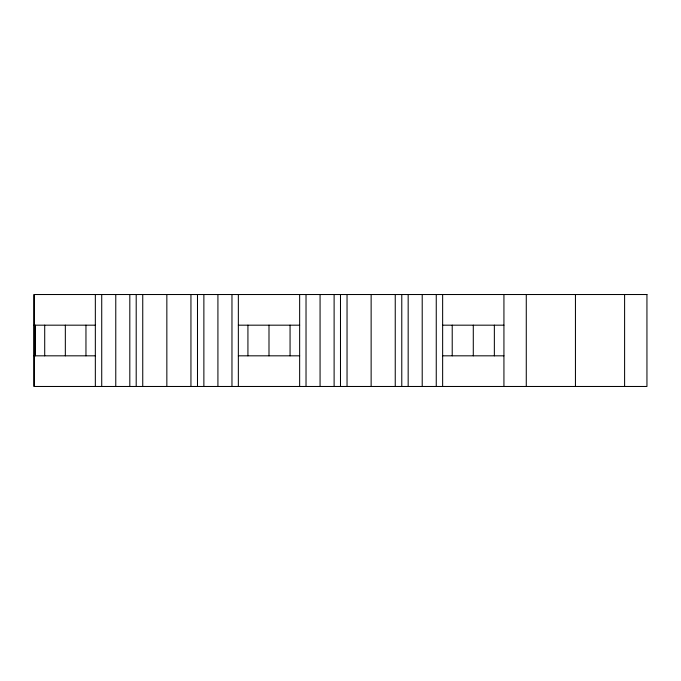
<?xml version="1.0" encoding="UTF-8"?>
<svg xmlns="http://www.w3.org/2000/svg" width="681" height="681" viewBox="0 0 681 681"><rect width="100%" height="100%" fill="white"/><g stroke="black" fill="none" stroke-linecap="round" stroke-linejoin="round"><path stroke-width="1.02" d="M34.05 325.178L95.34 325.178M238.35 325.178L299.649 325.178M442.641 325.178L503.931 325.178M34.05 355.822L95.34 355.822M238.35 355.822L299.649 355.822M442.641 355.822L503.931 355.822M624.605 294.524L624.605 386.476M575.445 294.524L575.445 386.476M526.277 294.524L526.277 386.476M503.931 294.524L503.931 386.476M494.355 325.178L494.355 355.822M473.286 325.178L473.286 355.822M452.218 325.178L452.218 355.822M442.641 294.524L442.641 386.476M436.257 294.524L436.257 386.476M422.211 294.524L422.211 386.476M408.166 294.524L408.166 386.476M401.781 294.524L401.781 386.476M395.244 294.524L395.244 386.476M371.136 294.524L371.136 386.476M347.038 294.524L347.038 386.476M340.491 294.524L340.491 386.476M334.116 294.524L334.116 386.476M320.07 294.524L320.07 386.476M306.024 294.524L306.024 386.476M299.649 294.524L299.649 386.476M290.063 325.178L290.063 355.822M268.995 325.178L268.995 355.822M247.927 325.178L247.927 355.822M238.35 294.524L238.35 386.476M231.966 294.524L231.966 386.476M217.92 294.524L217.92 386.476M203.874 294.524L203.874 386.476M197.49 294.524L197.49 386.476M190.944 294.524L190.944 386.476M166.845 294.524L166.845 386.476M142.746 294.524L142.746 386.476M136.2 294.524L136.2 386.476M129.816 294.524L129.816 386.476M115.77 294.524L115.77 386.476M101.724 294.524L101.724 386.476M95.34 294.524L95.34 386.476M85.959 325.178L85.959 355.822M65.333 325.178L65.333 355.822M44.708 325.178L44.708 355.822M35.327 325.178L35.327 355.822M34.688 325.178L34.688 355.822M34.382 294.524L34.382 386.476M34.246 294.524L34.246 386.476M646.95 294.524L34.05 294.524L34.05 386.476L646.95 386.476L646.941 294.524"/></g></svg>
